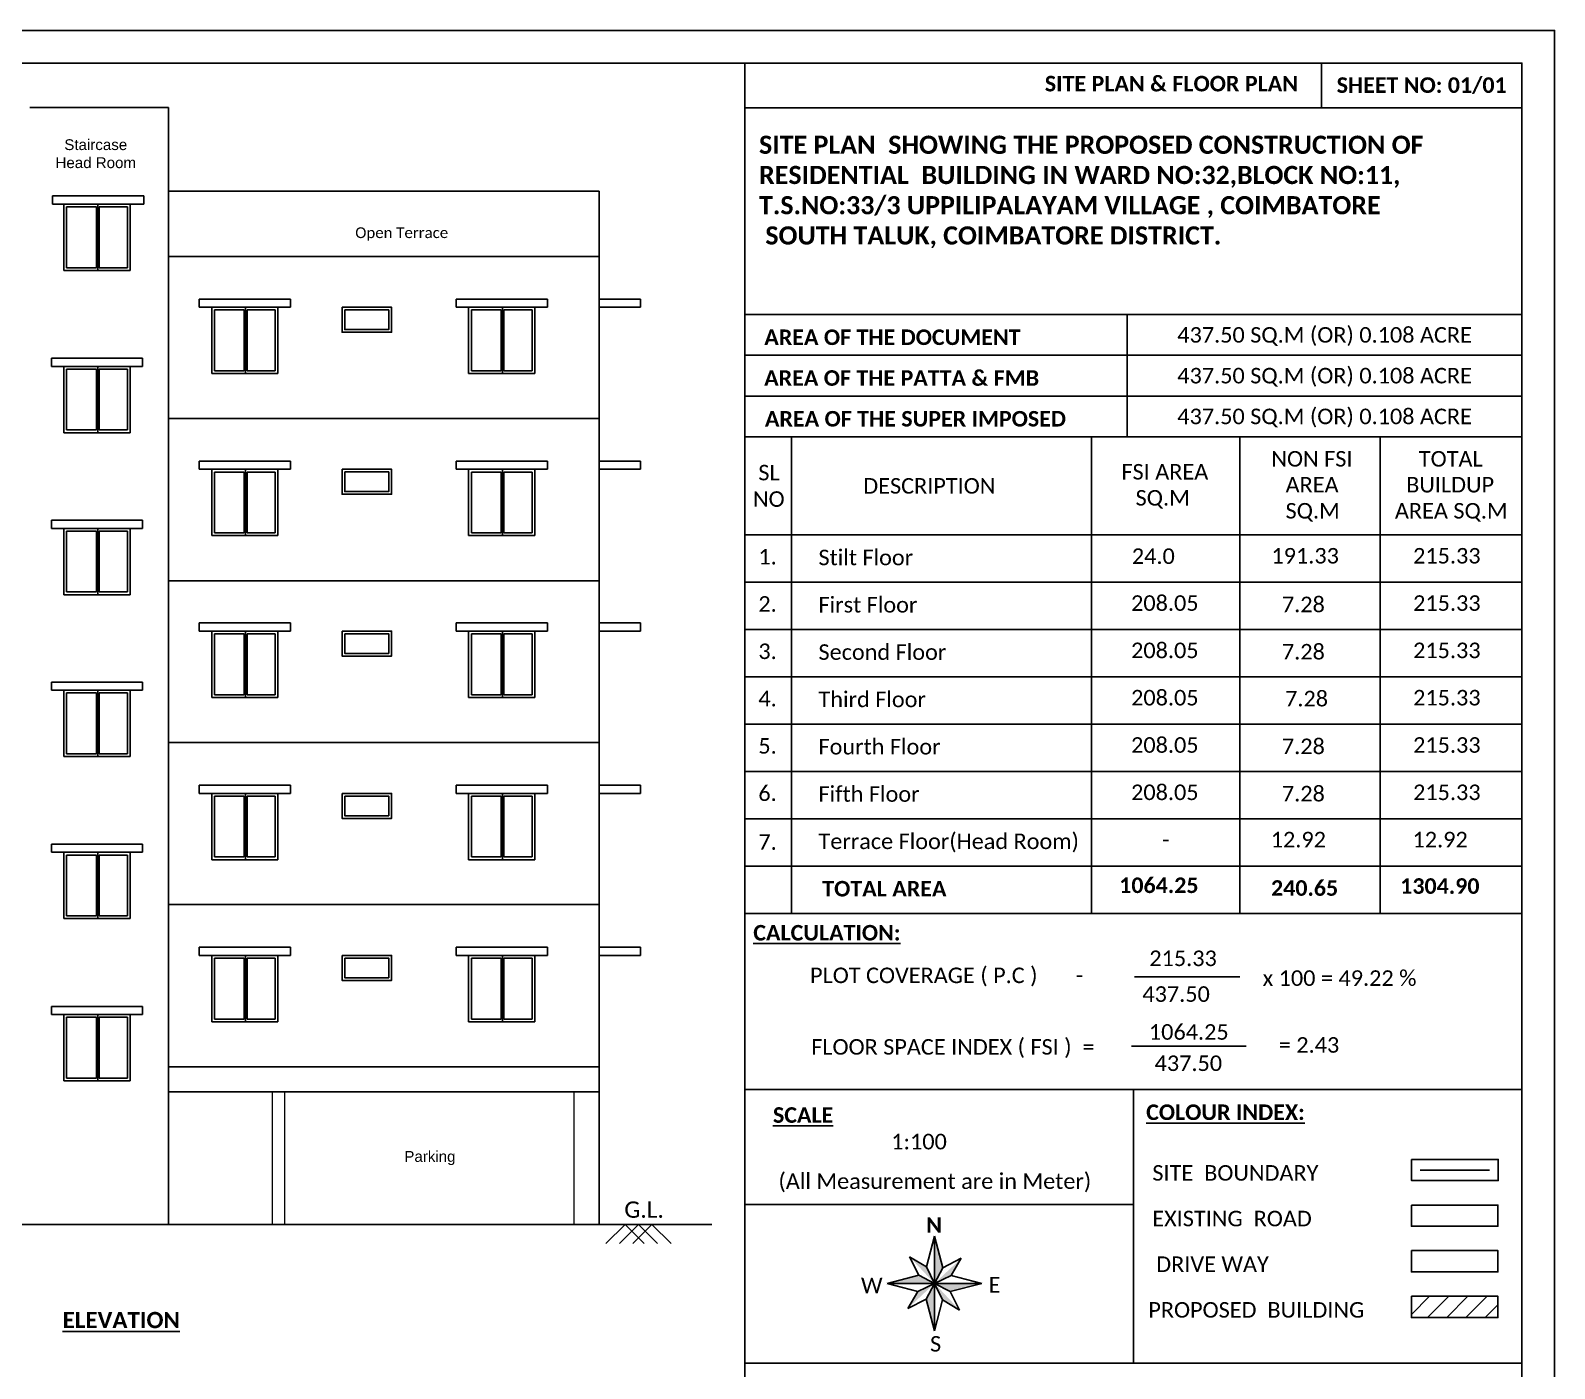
# Model space of a CAD drawing. Header units: metres. Extents: x 1549 to 1752, y 1518 to 3502.
# Drawn here: x 1724.04 to 1752.07, y 1643.08 to 1667.68 of the extents above; entities that cross this region are included whole.
import ezdxf
from ezdxf.enums import TextEntityAlignment as Align

# ---------------------------------------------------------------- set-up
doc = ezdxf.new("R2010")
doc.units = ezdxf.units.M
doc.styles.add('SLS- JOHN Calibri', font='calibri.ttf')
doc.styles.add('SLS-CalibriBold', font='calibrib.ttf')

msp = doc.modelspace()

# ---------------------------------------------------------------- hatches: boundary and pattern name
at = {"linetype": 'ByBlock'}
h = msp.add_hatch(color=256, dxfattribs=at)
h.paths.add_polyline_path([(1740.66667559, 1645.51067992), (1740.66667559, 1644.64094486), (1740.81751422, 1644.92850415)])
h.paths.add_polyline_path([(1741.15828357, 1645.10277214), (1740.66667559, 1644.64094486), (1740.97128366, 1644.78736624)])
h.paths.add_polyline_path([(1741.53641064, 1644.64094486), (1740.66667559, 1644.64094486), (1740.95423488, 1644.49010623)])
h.paths.add_polyline_path([(1740.66667559, 1644.64094486), (1740.81309697, 1644.33633678), (1741.12850286, 1644.14933687)])
h.paths.add_polyline_path([(1740.66667559, 1644.64094486), (1740.51583695, 1644.35338557), (1740.66667559, 1643.7712098)])
h.paths.add_polyline_path([(1740.66667559, 1644.64094486), (1740.36206751, 1644.49452348), (1740.1750676, 1644.17911758)])
h.paths.add_polyline_path([(1740.3791163, 1644.79178349), (1739.79694053, 1644.64094486), (1740.66667559, 1644.64094486)])
h.paths.add_polyline_path([(1740.5202542, 1644.94555294), (1740.20484831, 1645.13255284), (1740.66667559, 1644.64094486)])
h = msp.add_hatch()
h.set_pattern_fill('ANSI31', color=256, scale=0.078558)
h.set_pattern_definition([(45, (1077.1587, 1321.34952), (-0.17636807, 0.17636807), [])])
h.paths.add_polyline_path([(1751.02861512, 1644.40328641), (1749.43730597, 1644.40328641), (1749.43730597, 1644.0112826), (1751.02861512, 1644.0112826)])

# ---------------------------------------------------------------- linework, layer by layer
for p, q in [((1737.18019148, 1667.08044635), (1737.18019148, 1608.88044635)), ((1726.5742837, 1666.26442415), (1724.02261031, 1666.26442415)), ((1726.5742837, 1645.72336791), (1726.5742837, 1666.26442415)), ((1734.4958966, 1664.72336791), (1726.5742837, 1664.72336791)), ((1734.4958966, 1645.72336791), (1734.4958966, 1664.72336791)), ((1724.44233772, 1664.63715218), (1726.12153772, 1664.63715218)), ((1724.44233772, 1664.487152), (1724.44233772, 1664.63715218)), ((1724.44233772, 1664.487152), (1726.12153772, 1664.487152)), ((1724.65100749, 1664.487152), (1724.65100749, 1663.267152)), ((1724.65100749, 1664.487152), (1725.87020749, 1664.487152)), ((1724.7016452, 1664.43651429), (1724.7016452, 1663.31778971)), ((1724.7016452, 1664.43651429), (1725.25022039, 1664.43651429)), ((1725.25022039, 1664.43651429), (1725.25022039, 1663.31778971)), ((1725.27553924, 1664.487152), (1725.27553924, 1663.267152)), ((1725.30085809, 1664.43651429), (1725.30085809, 1663.31778971)), ((1725.30085809, 1664.43651429), (1725.81956978, 1664.43651429)), ((1725.81956978, 1664.43651429), (1725.81956978, 1663.31778971)), ((1725.87020749, 1664.487152), (1725.87020749, 1663.267152)), ((1726.12153772, 1664.487152), (1726.12153772, 1664.63715218)), ((1724.65100749, 1663.267152), (1725.87020749, 1663.267152)), ((1724.7016452, 1663.31778971), (1725.25022039, 1663.31778971)), ((1725.30085809, 1663.31778971), (1725.81956978, 1663.31778971)), ((1734.49585577, 1663.52336791), (1726.57424287, 1663.52336791)), ((1727.14039028, 1662.74178914), (1728.81959028, 1662.74178914)), ((1727.14039028, 1662.59178896), (1727.14039028, 1662.74178914)), ((1728.81959028, 1662.59178896), (1728.81959028, 1662.74178914)), ((1731.86656192, 1662.74178914), (1733.54576192, 1662.74178914)), ((1731.86656192, 1662.59178896), (1731.86656192, 1662.74178914)), ((1733.54576192, 1662.59178896), (1733.54576192, 1662.74178914)), ((1734.4958966, 1662.74178896), (1735.2558966, 1662.74178896)), ((1735.2558966, 1662.59178896), (1735.2558966, 1662.74178896)), ((1727.14039028, 1662.59178896), (1728.81959028, 1662.59178896)), ((1727.37039028, 1662.59178896), (1727.37039028, 1661.37178896)), ((1727.37039028, 1662.59178896), (1728.58959028, 1662.59178896)), ((1727.42102799, 1662.54115125), (1727.42102799, 1661.42242667)), ((1727.42102799, 1662.54115125), (1727.96960318, 1662.54115125)), ((1727.96960318, 1662.54115125), (1727.96960318, 1661.42242667)), ((1727.99492203, 1662.59178896), (1727.99492203, 1661.37178896)), ((1728.02024089, 1662.54115125), (1728.02024089, 1661.42242667)), ((1728.02024089, 1662.54115125), (1728.53895257, 1662.54115125)), ((1728.53895257, 1662.54115125), (1728.53895257, 1661.42242667)), ((1728.58959028, 1662.59178896), (1728.58959028, 1661.37178896)), ((1731.86656192, 1662.59178896), (1733.54576192, 1662.59178896)), ((1732.09656192, 1662.59178896), (1732.09656192, 1661.37178896)), ((1732.09656192, 1662.59178896), (1733.31576192, 1662.59178896)), ((1732.14719963, 1662.54115125), (1732.14719963, 1661.42242667)), ((1732.14719963, 1662.54115125), (1732.69577482, 1662.54115125)), ((1732.69577482, 1662.54115125), (1732.69577482, 1661.42242667)), ((1732.72109368, 1662.59178896), (1732.72109368, 1661.37178896)), ((1732.74641253, 1662.54115125), (1732.74641253, 1661.42242667)), ((1732.74641253, 1662.54115125), (1733.26512421, 1662.54115125)), ((1733.26512421, 1662.54115125), (1733.26512421, 1661.42242667)), ((1733.31576192, 1662.59178896), (1733.31576192, 1661.37178896)), ((1734.4958966, 1662.59178896), (1735.2558966, 1662.59178896)), ((1724.42100749, 1661.65451699), (1726.10020749, 1661.65451699)), ((1724.42100749, 1661.50451682), (1724.42100749, 1661.65451699)), ((1726.10020749, 1661.50451682), (1726.10020749, 1661.65451699)), ((1724.42100749, 1661.50451682), (1726.10020749, 1661.50451682)), ((1724.65100749, 1661.50451682), (1724.65100749, 1660.28451682)), ((1724.65100749, 1661.50451682), (1725.87020749, 1661.50451682)), ((1724.7016452, 1661.45387911), (1724.7016452, 1660.33515453)), ((1724.7016452, 1661.45387911), (1725.25022039, 1661.45387911)), ((1725.25022039, 1661.45387911), (1725.25022039, 1660.33515453)), ((1725.27553924, 1661.50451682), (1725.27553924, 1660.28451682)), ((1725.30085809, 1661.45387911), (1725.30085809, 1660.33515453)), ((1725.30085809, 1661.45387911), (1725.81956978, 1661.45387911)), ((1725.81956978, 1661.45387911), (1725.81956978, 1660.33515453)), ((1725.87020749, 1661.50451682), (1725.87020749, 1660.28451682)), ((1727.37039028, 1661.37178896), (1728.58959028, 1661.37178896)), ((1727.42102799, 1661.42242667), (1727.96960318, 1661.42242667)), ((1728.02024089, 1661.42242667), (1728.53895257, 1661.42242667)), ((1732.09656192, 1661.37178896), (1733.31576192, 1661.37178896)), ((1732.14719963, 1661.42242667), (1732.69577482, 1661.42242667)), ((1732.74641253, 1661.42242667), (1733.26512421, 1661.42242667)), ((1734.49593744, 1660.54336791), (1726.57432453, 1660.54336791)), ((1724.65100749, 1660.28451682), (1725.87020749, 1660.28451682)), ((1724.7016452, 1660.33515453), (1725.25022039, 1660.33515453)), ((1725.30085809, 1660.33515453), (1725.81956978, 1660.33515453)), ((1727.14039028, 1659.76178914), (1728.81959028, 1659.76178914)), ((1727.14039028, 1659.61178896), (1727.14039028, 1659.76178914)), ((1727.14039028, 1659.61178896), (1728.81959028, 1659.61178896)), ((1727.37039028, 1659.61178896), (1727.37039028, 1658.39178896)), ((1727.37039028, 1659.61178896), (1728.58959028, 1659.61178896)), ((1727.99492203, 1659.61178896), (1727.99492203, 1658.39178896)), ((1728.58959028, 1659.61178896), (1728.58959028, 1658.39178896)), ((1728.81959028, 1659.61178896), (1728.81959028, 1659.76178914)), ((1731.86656192, 1659.76178914), (1733.54576192, 1659.76178914)), ((1731.86656192, 1659.61178896), (1731.86656192, 1659.76178914)), ((1731.86656192, 1659.61178896), (1733.54576192, 1659.61178896)), ((1732.09656192, 1659.61178896), (1732.09656192, 1658.39178896)), ((1732.09656192, 1659.61178896), (1733.31576192, 1659.61178896)), ((1732.72109368, 1659.61178896), (1732.72109368, 1658.39178896)), ((1733.31576192, 1659.61178896), (1733.31576192, 1658.39178896)), ((1733.54576192, 1659.61178896), (1733.54576192, 1659.76178914)), ((1734.4958966, 1659.76178896), (1735.2558966, 1659.76178896)), ((1734.4958966, 1659.61178896), (1735.2558966, 1659.61178896)), ((1735.2558966, 1659.61178896), (1735.2558966, 1659.76178896)), ((1727.42102799, 1659.56115125), (1727.42102799, 1658.44242667)), ((1727.42102799, 1659.56115125), (1727.96960318, 1659.56115125)), ((1727.96960318, 1659.56115125), (1727.96960318, 1658.44242667)), ((1728.02024089, 1659.56115125), (1728.02024089, 1658.44242667)), ((1728.02024089, 1659.56115125), (1728.53895257, 1659.56115125)), ((1728.53895257, 1659.56115125), (1728.53895257, 1658.44242667)), ((1732.14719963, 1659.56115125), (1732.14719963, 1658.44242667)), ((1732.14719963, 1659.56115125), (1732.69577482, 1659.56115125)), ((1732.69577482, 1659.56115125), (1732.69577482, 1658.44242667)), ((1732.74641253, 1659.56115125), (1732.74641253, 1658.44242667)), ((1732.74641253, 1659.56115125), (1733.26512421, 1659.56115125)), ((1733.26512421, 1659.56115125), (1733.26512421, 1658.44242667)), ((1724.42100749, 1658.67451699), (1726.10020749, 1658.67451699)), ((1724.42100749, 1658.52451682), (1724.42100749, 1658.67451699)), ((1724.42100749, 1658.52451682), (1726.10020749, 1658.52451682)), ((1724.65100749, 1658.52451682), (1724.65100749, 1657.30451682)), ((1724.65100749, 1658.52451682), (1725.87020749, 1658.52451682)), ((1725.27553924, 1658.52451682), (1725.27553924, 1657.30451682)), ((1725.87020749, 1658.52451682), (1725.87020749, 1657.30451682)), ((1726.10020749, 1658.52451682), (1726.10020749, 1658.67451699)), ((1724.7016452, 1658.47387911), (1724.7016452, 1657.35515453)), ((1724.7016452, 1658.47387911), (1725.25022039, 1658.47387911)), ((1725.25022039, 1658.47387911), (1725.25022039, 1657.35515453)), ((1725.30085809, 1658.47387911), (1725.30085809, 1657.35515453)), ((1725.30085809, 1658.47387911), (1725.81956978, 1658.47387911)), ((1725.81956978, 1658.47387911), (1725.81956978, 1657.35515453)), ((1727.37039028, 1658.39178896), (1728.58959028, 1658.39178896)), ((1727.42102799, 1658.44242667), (1727.96960318, 1658.44242667)), ((1728.02024089, 1658.44242667), (1728.53895257, 1658.44242667)), ((1732.09656192, 1658.39178896), (1733.31576192, 1658.39178896)), ((1732.14719963, 1658.44242667), (1732.69577482, 1658.44242667)), ((1732.74641253, 1658.44242667), (1733.26512421, 1658.44242667)), ((1734.4958966, 1657.56336791), (1726.5742837, 1657.56336791)), ((1724.65100749, 1657.30451682), (1725.87020749, 1657.30451682)), ((1724.7016452, 1657.35515453), (1725.25022039, 1657.35515453)), ((1725.30085809, 1657.35515453), (1725.81956978, 1657.35515453)), ((1727.14039028, 1656.78599967), (1728.81959028, 1656.78599967)), ((1727.14039028, 1656.63599949), (1727.14039028, 1656.78599967)), ((1727.14039028, 1656.63599949), (1728.81959028, 1656.63599949)), ((1727.37039028, 1656.63599949), (1727.37039028, 1655.41599949)), ((1727.37039028, 1656.63599949), (1728.58959028, 1656.63599949)), ((1727.42102799, 1656.58536178), (1727.42102799, 1655.4666372)), ((1727.42102799, 1656.58536178), (1727.96960318, 1656.58536178)), ((1727.96960318, 1656.58536178), (1727.96960318, 1655.4666372)), ((1727.99492203, 1656.63599949), (1727.99492203, 1655.41599949)), ((1728.02024089, 1656.58536178), (1728.02024089, 1655.4666372)), ((1728.02024089, 1656.58536178), (1728.53895257, 1656.58536178)), ((1728.53895257, 1656.58536178), (1728.53895257, 1655.4666372)), ((1728.58959028, 1656.63599949), (1728.58959028, 1655.41599949)), ((1728.81959028, 1656.63599949), (1728.81959028, 1656.78599967)), ((1731.86656192, 1656.78599967), (1733.54576192, 1656.78599967)), ((1731.86656192, 1656.63599949), (1731.86656192, 1656.78599967)), ((1731.86656192, 1656.63599949), (1733.54576192, 1656.63599949)), ((1732.09656192, 1656.63599949), (1732.09656192, 1655.41599949)), ((1732.09656192, 1656.63599949), (1733.31576192, 1656.63599949)), ((1732.14719963, 1656.58536178), (1732.14719963, 1655.4666372)), ((1732.14719963, 1656.58536178), (1732.69577482, 1656.58536178)), ((1732.69577482, 1656.58536178), (1732.69577482, 1655.4666372)), ((1732.72109368, 1656.63599949), (1732.72109368, 1655.41599949)), ((1732.74641253, 1656.58536178), (1732.74641253, 1655.4666372)), ((1732.74641253, 1656.58536178), (1733.26512421, 1656.58536178)), ((1733.26512421, 1656.58536178), (1733.26512421, 1655.4666372)), ((1733.31576192, 1656.63599949), (1733.31576192, 1655.41599949)), ((1733.54576192, 1656.63599949), (1733.54576192, 1656.78599967)), ((1734.4958966, 1656.78599949), (1735.2558966, 1656.78599949)), ((1734.4958966, 1656.63599949), (1735.2558966, 1656.63599949)), ((1735.2558966, 1656.63599949), (1735.2558966, 1656.78599949)), ((1724.42100749, 1655.69872752), (1726.10020749, 1655.69872752)), ((1724.42100749, 1655.54872734), (1724.42100749, 1655.69872752)), ((1726.10020749, 1655.54872734), (1726.10020749, 1655.69872752)), ((1724.42100749, 1655.54872734), (1726.10020749, 1655.54872734)), ((1724.65100749, 1655.54872734), (1724.65100749, 1654.32872734)), ((1724.65100749, 1655.54872734), (1725.87020749, 1655.54872734)), ((1724.7016452, 1655.49808963), (1724.7016452, 1654.37936505)), ((1724.7016452, 1655.49808963), (1725.25022039, 1655.49808963)), ((1725.25022039, 1655.49808963), (1725.25022039, 1654.37936505)), ((1725.27553924, 1655.54872734), (1725.27553924, 1654.32872734)), ((1725.30085809, 1655.49808963), (1725.30085809, 1654.37936505)), ((1725.30085809, 1655.49808963), (1725.81956978, 1655.49808963)), ((1725.81956978, 1655.49808963), (1725.81956978, 1654.37936505)), ((1725.87020749, 1655.54872734), (1725.87020749, 1654.32872734)), ((1727.37039028, 1655.41599949), (1728.58959028, 1655.41599949)), ((1727.42102799, 1655.4666372), (1727.96960318, 1655.4666372)), ((1728.02024089, 1655.4666372), (1728.53895257, 1655.4666372)), ((1732.09656192, 1655.41599949), (1733.31576192, 1655.41599949)), ((1732.14719963, 1655.4666372), (1732.69577482, 1655.4666372)), ((1732.74641253, 1655.4666372), (1733.26512421, 1655.4666372)), ((1734.4958966, 1654.58757844), (1726.5742837, 1654.58757844)), ((1724.65100749, 1654.32872734), (1725.87020749, 1654.32872734)), ((1724.7016452, 1654.37936505), (1725.25022039, 1654.37936505)), ((1725.30085809, 1654.37936505), (1725.81956978, 1654.37936505)), ((1727.14039028, 1653.80178914), (1728.81959028, 1653.80178914)), ((1727.14039028, 1653.65178896), (1727.14039028, 1653.80178914)), ((1728.81959028, 1653.65178896), (1728.81959028, 1653.80178914)), ((1731.86656192, 1653.80178914), (1733.54576192, 1653.80178914)), ((1731.86656192, 1653.65178896), (1731.86656192, 1653.80178914)), ((1733.54576192, 1653.65178896), (1733.54576192, 1653.80178914)), ((1734.4958966, 1653.80178896), (1735.2558966, 1653.80178896)), ((1735.2558966, 1653.65178896), (1735.2558966, 1653.80178896)), ((1727.14039028, 1653.65178896), (1728.81959028, 1653.65178896)), ((1727.37039028, 1653.65178896), (1727.37039028, 1652.43178896)), ((1727.37039028, 1653.65178896), (1728.58959028, 1653.65178896)), ((1727.42102799, 1653.60115125), (1727.42102799, 1652.48242667)), ((1727.42102799, 1653.60115125), (1727.96960318, 1653.60115125)), ((1727.96960318, 1653.60115125), (1727.96960318, 1652.48242667)), ((1727.99492203, 1653.65178896), (1727.99492203, 1652.43178896)), ((1728.02024089, 1653.60115125), (1728.02024089, 1652.48242667)), ((1728.02024089, 1653.60115125), (1728.53895257, 1653.60115125)), ((1728.53895257, 1653.60115125), (1728.53895257, 1652.48242667)), ((1728.58959028, 1653.65178896), (1728.58959028, 1652.43178896)), ((1731.86656192, 1653.65178896), (1733.54576192, 1653.65178896)), ((1732.09656192, 1653.65178896), (1732.09656192, 1652.43178896)), ((1732.09656192, 1653.65178896), (1733.31576192, 1653.65178896)), ((1732.14719963, 1653.60115125), (1732.14719963, 1652.48242667)), ((1732.14719963, 1653.60115125), (1732.69577482, 1653.60115125)), ((1732.69577482, 1653.60115125), (1732.69577482, 1652.48242667)), ((1732.72109368, 1653.65178896), (1732.72109368, 1652.43178896)), ((1732.74641253, 1653.60115125), (1732.74641253, 1652.48242667)), ((1732.74641253, 1653.60115125), (1733.26512421, 1653.60115125)), ((1733.26512421, 1653.60115125), (1733.26512421, 1652.48242667)), ((1733.31576192, 1653.65178896), (1733.31576192, 1652.43178896)), ((1734.4958966, 1653.65178896), (1735.2558966, 1653.65178896)), ((1724.42100749, 1652.71872752), (1726.10020749, 1652.71872752)), ((1724.42100749, 1652.56872734), (1724.42100749, 1652.71872752)), ((1726.10020749, 1652.56872734), (1726.10020749, 1652.71872752)), ((1724.42100749, 1652.56872734), (1726.10020749, 1652.56872734)), ((1724.65100749, 1652.56872734), (1724.65100749, 1651.34872734)), ((1724.65100749, 1652.56872734), (1725.87020749, 1652.56872734)), ((1724.7016452, 1652.51808963), (1724.7016452, 1651.39936505)), ((1724.7016452, 1652.51808963), (1725.25022039, 1652.51808963)), ((1725.25022039, 1652.51808963), (1725.25022039, 1651.39936505)), ((1725.27553924, 1652.56872734), (1725.27553924, 1651.34872734)), ((1725.30085809, 1652.51808963), (1725.30085809, 1651.39936505)), ((1725.30085809, 1652.51808963), (1725.81956978, 1652.51808963)), ((1725.81956978, 1652.51808963), (1725.81956978, 1651.39936505)), ((1725.87020749, 1652.56872734), (1725.87020749, 1651.34872734)), ((1727.37039028, 1652.43178896), (1728.58959028, 1652.43178896)), ((1727.42102799, 1652.48242667), (1727.96960318, 1652.48242667)), ((1728.02024089, 1652.48242667), (1728.53895257, 1652.48242667)), ((1732.09656192, 1652.43178896), (1733.31576192, 1652.43178896)), ((1732.14719963, 1652.48242667), (1732.69577482, 1652.48242667)), ((1732.74641253, 1652.48242667), (1733.26512421, 1652.48242667)), ((1734.4958966, 1651.60757844), (1726.5742837, 1651.60757844)), ((1724.65100749, 1651.34872734), (1725.87020749, 1651.34872734)), ((1724.7016452, 1651.39936505), (1725.25022039, 1651.39936505)), ((1725.30085809, 1651.39936505), (1725.81956978, 1651.39936505)), ((1727.14039028, 1650.82178914), (1728.81959028, 1650.82178914)), ((1727.14039028, 1650.67178896), (1727.14039028, 1650.82178914)), ((1727.14039028, 1650.67178896), (1728.81959028, 1650.67178896)), ((1727.37039028, 1650.67178896), (1727.37039028, 1649.45178896)), ((1727.37039028, 1650.67178896), (1728.58959028, 1650.67178896)), ((1727.99492203, 1650.67178896), (1727.99492203, 1649.45178896)), ((1728.58959028, 1650.67178896), (1728.58959028, 1649.45178896)), ((1728.81959028, 1650.67178896), (1728.81959028, 1650.82178914)), ((1731.86656192, 1650.82178914), (1733.54576192, 1650.82178914)), ((1731.86656192, 1650.67178896), (1731.86656192, 1650.82178914)), ((1731.86656192, 1650.67178896), (1733.54576192, 1650.67178896)), ((1732.09656192, 1650.67178896), (1732.09656192, 1649.45178896)), ((1732.09656192, 1650.67178896), (1733.31576192, 1650.67178896)), ((1732.72109368, 1650.67178896), (1732.72109368, 1649.45178896)), ((1733.31576192, 1650.67178896), (1733.31576192, 1649.45178896)), ((1733.54576192, 1650.67178896), (1733.54576192, 1650.82178914)), ((1734.4958966, 1650.82178896), (1735.2558966, 1650.82178896)), ((1734.4958966, 1650.67178896), (1735.2558966, 1650.67178896)), ((1735.2558966, 1650.67178896), (1735.2558966, 1650.82178896)), ((1727.42102799, 1650.62115125), (1727.42102799, 1649.50242667)), ((1727.42102799, 1650.62115125), (1727.96960318, 1650.62115125)), ((1727.96960318, 1650.62115125), (1727.96960318, 1649.50242667)), ((1728.02024089, 1650.62115125), (1728.02024089, 1649.50242667)), ((1728.02024089, 1650.62115125), (1728.53895257, 1650.62115125)), ((1728.53895257, 1650.62115125), (1728.53895257, 1649.50242667)), ((1732.14719963, 1650.62115125), (1732.14719963, 1649.50242667)), ((1732.14719963, 1650.62115125), (1732.69577482, 1650.62115125)), ((1732.69577482, 1650.62115125), (1732.69577482, 1649.50242667)), ((1732.74641253, 1650.62115125), (1732.74641253, 1649.50242667)), ((1732.74641253, 1650.62115125), (1733.26512421, 1650.62115125)), ((1733.26512421, 1650.62115125), (1733.26512421, 1649.50242667)), ((1724.42100749, 1649.73451699), (1726.10020749, 1649.73451699)), ((1724.42100749, 1649.58451682), (1724.42100749, 1649.73451699)), ((1724.42100749, 1649.58451682), (1726.10020749, 1649.58451682)), ((1724.65100749, 1649.58451682), (1724.65100749, 1648.36451682)), ((1724.65100749, 1649.58451682), (1725.87020749, 1649.58451682)), ((1724.7016452, 1649.53387911), (1724.7016452, 1648.41515453)), ((1724.7016452, 1649.53387911), (1725.25022039, 1649.53387911)), ((1725.25022039, 1649.53387911), (1725.25022039, 1648.41515453)), ((1725.27553924, 1649.58451682), (1725.27553924, 1648.36451682)), ((1725.30085809, 1649.53387911), (1725.30085809, 1648.41515453)), ((1725.30085809, 1649.53387911), (1725.81956978, 1649.53387911)), ((1725.81956978, 1649.53387911), (1725.81956978, 1648.41515453)), ((1725.87020749, 1649.58451682), (1725.87020749, 1648.36451682)), ((1726.10020749, 1649.58451682), (1726.10020749, 1649.73451699)), ((1727.37039028, 1649.45178896), (1728.58959028, 1649.45178896)), ((1727.42102799, 1649.50242667), (1727.96960318, 1649.50242667)), ((1728.02024089, 1649.50242667), (1728.53895257, 1649.50242667)), ((1732.09656192, 1649.45178896), (1733.31576192, 1649.45178896)), ((1732.14719963, 1649.50242667), (1732.69577482, 1649.50242667)), ((1732.74641253, 1649.50242667), (1733.26512421, 1649.50242667)), ((1744.28961888, 1649.00455772), (1746.39719158, 1649.00455772)), ((1724.7016452, 1648.41515453), (1725.25022039, 1648.41515453)), ((1725.30085809, 1648.41515453), (1725.81956978, 1648.41515453)), ((1734.4958966, 1648.62336791), (1726.5742837, 1648.62336791)), ((1724.65100749, 1648.36451682), (1725.87020749, 1648.36451682)), ((1734.4958966, 1648.16078896), (1726.5742837, 1648.16078896)), ((1736.56739939, 1645.72336791), (1712.65154512, 1645.72336791))]:
    msp.add_line(p, q)
at = {"lineweight": 25}
for p, q in [((1747.78436848, 1666.25722065), (1747.78436848, 1667.08044635)), ((1751.47109843, 1666.25722065), (1737.18019148, 1666.25722065)), ((1737.18019148, 1648.20952056), (1751.47109843, 1648.20952056)), ((1750.87548076, 1646.72622728), (1749.60243344, 1646.72622728)), ((1737.18019148, 1646.0926068), (1744.32564496, 1646.0926068)), ((1737.18019148, 1643.17163501), (1751.45765616, 1643.17163501))]:
    msp.add_line(p, q, dxfattribs=at)
at = {"linetype": 'ByBlock'}
for p, q in [((1737.18019148, 1662.45774618), (1751.47109843, 1662.45774618)), ((1744.2117447, 1662.45774618), (1744.2117447, 1660.20921244)), ((1737.18019148, 1661.70823493), (1751.47109843, 1661.70823493)), ((1737.18019148, 1660.95872368), (1751.47109843, 1660.95872368)), ((1737.18019148, 1660.20921244), (1751.47109843, 1660.20921244)), ((1738.03593024, 1651.44507504), (1738.03593024, 1660.20921244)), ((1743.55108874, 1651.44507504), (1743.55108874, 1660.20921244)), ((1746.28369828, 1651.44507504), (1746.28369828, 1660.20921244)), ((1748.86498575, 1660.20921244), (1748.86498576, 1651.44507504)), ((1737.18019148, 1658.40429497), (1751.47109843, 1658.40429497)), ((1737.18019148, 1657.53439248), (1751.47109843, 1657.53439248)), ((1737.18019148, 1656.66448999), (1751.47109843, 1656.66448999)), ((1737.18019148, 1655.7945875), (1751.47109843, 1655.7945875)), ((1737.18019148, 1654.924685), (1751.47109843, 1654.924685)), ((1737.18019148, 1654.05478251), (1751.47109843, 1654.05478251)), ((1737.18019148, 1653.18488002), (1751.47109843, 1653.18488002)), ((1737.18019148, 1652.31497753), (1751.47109843, 1652.31497753)), ((1737.18019148, 1651.44507504), (1751.47109843, 1651.44507504))]:
    msp.add_line(p, q, dxfattribs=at)
at = {"lineweight": -2}
msp.add_line((1744.34342287, 1650.28033591), (1746.28420216, 1650.28033591), dxfattribs=at)
at = {"lineweight": 13}
for p, q in [((1728.48875611, 1645.72336791), (1728.48875611, 1648.16078896)), ((1728.71875611, 1645.72336791), (1728.71875611, 1648.16078896)), ((1734.03888047, 1645.72336791), (1734.03888047, 1648.16078896))]:
    msp.add_line(p, q, dxfattribs=at)
for points in [[(1667.97109843, 1608.28044635), (1752.07109843, 1608.28044635), (1752.07109843, 1667.68044635), (1667.97109843, 1667.68044635)], [(1668.57109843, 1608.88044635), (1751.47109843, 1608.88044635), (1751.47109843, 1667.08044635), (1668.57109843, 1667.08044635)], [(1729.76817712, 1659.61178896), (1730.67817712, 1659.61178896), (1730.67817712, 1659.15178896), (1729.76817712, 1659.15178896)], [(1729.81817712, 1659.56178896), (1730.62817712, 1659.56178896), (1730.62817712, 1659.20178896), (1729.81817712, 1659.20178896)], [(1729.76817712, 1656.63599949), (1730.67817712, 1656.63599949), (1730.67817712, 1656.17599949), (1729.76817712, 1656.17599949)], [(1729.81817712, 1656.58599949), (1730.62817712, 1656.58599949), (1730.62817712, 1656.22599949), (1729.81817712, 1656.22599949)], [(1729.76817712, 1653.65178896), (1730.67817712, 1653.65178896), (1730.67817712, 1653.19178896), (1729.76817712, 1653.19178896)], [(1729.81817712, 1653.60178896), (1730.62817712, 1653.60178896), (1730.62817712, 1653.24178896), (1729.81817712, 1653.24178896)], [(1729.76817712, 1650.67178896), (1730.67817712, 1650.67178896), (1730.67817712, 1650.21178896), (1729.76817712, 1650.21178896)], [(1729.81817712, 1650.62178896), (1730.62817712, 1650.62178896), (1730.62817712, 1650.26178896), (1729.81817712, 1650.26178896)], [(1749.44330253, 1646.92222918), (1751.03461167, 1646.92222918), (1751.03461167, 1646.53022538), (1749.44330253, 1646.53022538)], [(1749.43730597, 1646.08258159), (1751.02861512, 1646.08258159), (1751.02861512, 1645.69057778), (1749.43730597, 1645.69057778)], [(1749.43730597, 1645.242934), (1751.02861512, 1645.242934), (1751.02861512, 1644.85093019), (1749.43730597, 1644.85093019)], [(1749.43730597, 1644.40328641), (1751.02861512, 1644.40328641), (1751.02861512, 1644.0112826), (1749.43730597, 1644.0112826)]]:
    msp.add_lwpolyline(points, close=True)
at = {"elevation": 0}
for points in [[(1729.76817712, 1662.59178896), (1730.67817712, 1662.59178896), (1730.67817712, 1662.13178896), (1729.76817712, 1662.13178896)], [(1729.81817712, 1662.54178896), (1730.62817712, 1662.54178896), (1730.62817712, 1662.18178896), (1729.81817712, 1662.18178896)]]:
    msp.add_lwpolyline(points, close=True, dxfattribs=at)
at = {"lineweight": 25}
msp.add_lwpolyline([(1744.32564496, 1648.20952056), (1744.32564496, 1643.17163501)], dxfattribs=at)
for points in [[(1735.32417079, 1645.37230189), (1734.97310477, 1645.72336791), (1734.62203875, 1645.37230189)], [(1735.57241196, 1645.37230189), (1735.22134593, 1645.72336791), (1734.87027991, 1645.37230189)], [(1735.82065312, 1645.37230189), (1735.4695871, 1645.72336791), (1735.11852108, 1645.37230189)]]:
    msp.add_lwpolyline(points)
at = {"linetype": 'ByBlock'}
for points in [[(1740.66667559, 1645.51067992), (1740.5202542, 1644.94555294)], [(1740.66667559, 1645.51067992), (1740.66667559, 1643.7712098)], [(1740.66667559, 1645.51067992), (1740.81751422, 1644.92850415)], [(1740.20484831, 1645.13255284), (1740.3791163, 1644.79178349)], [(1740.20484831, 1645.13255284), (1740.5202542, 1644.94555294)], [(1741.15828357, 1645.10277214), (1740.81751422, 1644.92850415)], [(1741.15828357, 1645.10277214), (1740.97128366, 1644.78736624)], [(1739.79694053, 1644.64094486), (1740.3791163, 1644.79178349)], [(1740.3791163, 1644.79178349), (1740.66667559, 1644.64094486)], [(1740.5202542, 1644.94555294), (1740.66667559, 1644.64094486)], [(1740.81751422, 1644.92850415), (1740.66667559, 1644.64094486)], [(1740.97128366, 1644.78736624), (1740.66667559, 1644.64094486)], [(1741.53641064, 1644.64094486), (1740.97128366, 1644.78736624)], [(1741.53641064, 1644.64094486), (1739.79694053, 1644.64094486)], [(1739.79694053, 1644.64094486), (1740.36206751, 1644.49452348)], [(1740.1750676, 1644.17911758), (1740.36206751, 1644.49452348)], [(1740.36206751, 1644.49452348), (1740.66667559, 1644.64094486)], [(1740.66667559, 1644.64094486), (1740.51583695, 1644.35338557)], [(1740.66667559, 1644.64094486), (1740.81309697, 1644.33633678)], [(1740.66667559, 1644.64094486), (1740.95423488, 1644.49010623)], [(1741.53641064, 1644.64094486), (1740.95423488, 1644.49010623)], [(1741.12850286, 1644.14933687), (1740.95423488, 1644.49010623)], [(1740.1750676, 1644.17911758), (1740.51583695, 1644.35338557)], [(1740.66667559, 1643.7712098), (1740.51583695, 1644.35338557)], [(1740.66667559, 1643.7712098), (1740.81309697, 1644.33633678)], [(1741.12850286, 1644.14933687), (1740.81309697, 1644.33633678)]]:
    msp.add_lwpolyline(points, dxfattribs=at)

# ---------------------------------------------------------------- texts
for s, height, style, p in [('SITE PLAN & FLOOR PLAN', 0.2858181391, 'SLS-CalibriBold', (1745.02435759, 1666.70320779)), ('SHEET NO: 01/01', 0.2858181391, 'SLS-CalibriBold', (1749.62773346, 1666.67631952)), ('AREA OF THE DOCUMENT', 0.2858181391, 'SLS-CalibriBold', (1739.89195614, 1662.03959088)), ('437.50 SQ.M (OR) 0.108 ACRE', 0.2858181391, 'SLS- JOHN Calibri', (1747.84142157, 1662.08299056)), ('AREA OF THE PATTA & FMB', 0.2858181391, 'SLS-CalibriBold', (1740.06175495, 1661.29007963)), ('437.50 SQ.M (OR) 0.108 ACRE', 0.2858181391, 'SLS- JOHN Calibri', (1747.84142157, 1661.33347931)), ('437.50 SQ.M (OR) 0.108 ACRE', 0.2858181391, 'SLS- JOHN Calibri', (1747.84142157, 1660.58396806)), ('AREA OF THE SUPER IMPOSED', 0.2858181391, 'SLS-CalibriBold', (1740.31589629, 1660.54056838)), ('DESCRIPTION', 0.2858181391, 'SLS- JOHN Calibri', (1740.57143209, 1659.3067537)), ('1.', 0.285818139, 'SLS- JOHN Calibri', (1737.59507154, 1658.00484015)), ('2.', 0.285818139, 'SLS- JOHN Calibri', (1737.59507154, 1657.13493766)), ('3.', 0.285818139, 'SLS- JOHN Calibri', (1737.59507154, 1656.26503517)), ('4.', 0.285818139, 'SLS- JOHN Calibri', (1737.59507154, 1655.39513268)), ('5.', 0.285818139, 'SLS- JOHN Calibri', (1737.59507154, 1654.52523019)), ('6.', 0.285818139, 'SLS- JOHN Calibri', (1737.59507154, 1653.6553277)), ('7.', 0.285818139, 'SLS- JOHN Calibri', (1737.59507154, 1652.7577181)), ('TOTAL AREA', 0.285818139, 'SLS-CalibriBold', (1739.74444124, 1651.89927864)), ('1064.25', 0.285818139, 'SLS- JOHN Calibri', (1745.34340523, 1649.26460471)), ('= 2.43', 0.285818139, 'SLS- JOHN Calibri', (1747.55469658, 1649.02608122)), ('437.50', 0.285818139, 'SLS- JOHN Calibri', (1745.33550277, 1648.68952487)), ('(All Measurement are in Meter)', 0.2858181391, 'SLS- JOHN Calibri', (1740.67197102, 1646.52102132))]:
    msp.add_text(s, height=height, dxfattribs=dict(style=style)).set_placement(p, align=Align.MIDDLE_CENTER)
for s, height, style, p in [('NON FSI', 0.285818139, 'SLS- JOHN Calibri', (1746.86271052, 1659.66120481)), ('TOTAL', 0.285818139, 'SLS- JOHN Calibri', (1749.57496945, 1659.66120484)), ('SL', 0.285818139, 'SLS- JOHN Calibri', (1737.42540511, 1659.40756922)), (' FSI AREA', 0.285818139, 'SLS- JOHN Calibri', (1744.00395866, 1659.42302303)), ('AREA', 0.285818139, 'SLS- JOHN Calibri', (1747.12423412, 1659.18484127)), ('BUILDUP', 0.285818139, 'SLS- JOHN Calibri', (1749.34158795, 1659.18484127)), ('NO', 0.285818139, 'SLS- JOHN Calibri', (1737.32701771, 1658.92143921)), ('SQ.M', 0.285818139, 'SLS- JOHN Calibri', (1744.36507888, 1658.94380131)), ('SQ.M', 0.285818139, 'SLS- JOHN Calibri', (1747.1237944, 1658.70561953)), ('AREA SQ.M', 0.285818139, 'SLS- JOHN Calibri', (1749.13524924, 1658.70561953)), ('Stilt Floor ', 0.2858181391, 'SLS- JOHN Calibri', (1738.53228324, 1657.84719362)), ('First Floor', 0.2858181391, 'SLS- JOHN Calibri', (1738.53228324, 1656.97729113)), ('Second Floor', 0.2858181391, 'SLS- JOHN Calibri', (1738.53228324, 1656.10738864)), ('Third Floor', 0.2858181391, 'SLS- JOHN Calibri', (1738.53228324, 1655.23748615)), ('Fourth Floor', 0.2858181391, 'SLS- JOHN Calibri', (1738.53228324, 1654.36758366)), ('Fifth Floor', 0.2858181391, 'SLS- JOHN Calibri', (1738.53228324, 1653.49768117)), ('Terrace Floor(Head Room)', 0.2858181391, 'SLS- JOHN Calibri', (1738.53228324, 1652.62777868)), ('%%UCALCULATION:', 0.2858181391, 'SLS-CalibriBold', (1737.33310925, 1650.94651059)), ('215.33', 0.285818139, 'SLS- JOHN Calibri', (1744.61758264, 1650.47610926)), ('PLOT COVERAGE ( P.C )       -', 0.2858181391, 'SLS- JOHN Calibri', (1738.37720282, 1650.16280282)), ('x 100 = 49.22 %%%', 0.2858181391, 'SLS- JOHN Calibri', (1746.70286499, 1650.11242096)), ('437.50', 0.285818139, 'SLS- JOHN Calibri', (1744.4890557, 1649.81866504)), ('FLOOR SPACE INDEX ( FSI )  =', 0.2858181391, 'SLS- JOHN Calibri', (1738.39857398, 1648.84716887)), ('%%USCALE', 0.285818139, 'SLS-CalibriBold', (1737.69482018, 1647.59442345)), ('%%UCOLOUR INDEX:', 0.2858181391, 'SLS-CalibriBold', (1744.55986722, 1647.64579824)), ('G.L.', 0.3, 'SLS- JOHN Calibri', (1734.96053753, 1645.84766153))]:
    msp.add_text(s, height=height, dxfattribs=dict(style=style)).set_placement(p)
for s, height, style, p in [('24.0', 0.285818139, 'SLS- JOHN Calibri', (1745.08655733, 1658.01378872)), ('191.33', 0.285818139, 'SLS- JOHN Calibri', (1748.10483703, 1658.02121491)), ('215.33', 0.285818139, 'SLS- JOHN Calibri', (1750.71094971, 1658.02121491)), ('208.05', 0.285818139, 'SLS- JOHN Calibri', (1745.52354955, 1657.15131242)), ('7.28', 0.285818139, 'SLS- JOHN Calibri', (1747.84621347, 1657.12669549)), ('215.33', 0.285818139, 'SLS- JOHN Calibri', (1750.71094971, 1657.15131242)), ('208.05', 0.285818139, 'SLS- JOHN Calibri', (1745.52354955, 1656.28140993)), ('7.28', 0.285818139, 'SLS- JOHN Calibri', (1747.84621347, 1656.256793)), ('215.33', 0.285818139, 'SLS- JOHN Calibri', (1750.71094971, 1656.28140993)), ('208.05', 0.285818139, 'SLS- JOHN Calibri', (1745.52354955, 1655.41150744)), ('7.28', 0.285818139, 'SLS- JOHN Calibri', (1747.90498087, 1655.39461052)), ('215.33', 0.285818139, 'SLS- JOHN Calibri', (1750.71094971, 1655.41150744)), ('208.05', 0.285818139, 'SLS- JOHN Calibri', (1745.52354955, 1654.54160495)), ('7.28', 0.285818139, 'SLS- JOHN Calibri', (1747.84621347, 1654.51698802)), ('215.33', 0.285818139, 'SLS- JOHN Calibri', (1750.71094971, 1654.54160495)), ('208.05', 0.285818139, 'SLS- JOHN Calibri', (1745.52354955, 1653.67170246)), ('7.28', 0.285818139, 'SLS- JOHN Calibri', (1747.84621347, 1653.64708553)), ('215.33', 0.285818139, 'SLS- JOHN Calibri', (1750.71094971, 1653.67170246)), ('12.92', 0.285818139, 'SLS- JOHN Calibri', (1747.86668099, 1652.80164042)), ('12.92', 0.285818139, 'SLS- JOHN Calibri', (1750.47482744, 1652.80179997)), ('-', 0.28581814, 'SLS- JOHN Calibri', (1744.99158552, 1652.80179997)), ('1064.25', 0.285818139, 'SLS-CalibriBold', (1745.52246943, 1651.96193215)), ('240.65', 0.285818139, 'SLS-CalibriBold', (1748.09139182, 1651.91190448)), ('1304.90', 0.285818139, 'SLS-CalibriBold', (1750.69113032, 1651.94792818))]:
    msp.add_text(s, height=height, dxfattribs=dict(style=style)).set_placement(p, align=Align.MIDDLE_RIGHT)
at = {"style": 'SLS- JOHN Calibri'}
for s, height, p in [('1:100', 0.285818139, (1740.38177899, 1647.10542577)), ('SITE  BOUNDARY ', 0.2858181391, (1746.25108237, 1646.53022538)), ('EXISTING  ROAD', 0.2858181391, (1746.13917358, 1645.69057778)), ('DRIVE WAY', 0.285818139, (1745.78018505, 1644.85093019)), ('PROPOSED  BUILDING', 0.2858181391, (1746.58682325, 1644.0112826))]:
    msp.add_text(s, height=height, dxfattribs=at).set_placement(p, align=Align.CENTER)
for s, style, p in [('N', 'SLS-CalibriBold', (1740.65801315, 1645.48542367)), ('E', 'SLS- JOHN Calibri', (1741.771232, 1644.38582898)), ('W', 'SLS- JOHN Calibri', (1739.5125001, 1644.37229144)), ('S', 'SLS- JOHN Calibri', (1740.68661485, 1643.3008965))]:
    msp.add_text(s, height=0.28581814, dxfattribs=dict(style=style)).set_placement(p, align=Align.BOTTOM_CENTER)
at = {"char_height": 0.1987026648, "attachment_point": 5, "style": 'SLS- JOHN Calibri'}
for s, width, insert in [('{\\fArial|b0|i0|c0|p34;Staircase\\PHead Room}', 1.6934786487, (1725.23800821, 1665.41393973)), ('{\\fArial|b0|i0|c0|p34;Parking}', 4.0190259146, (1731.38473217, 1646.94571301))]:
    msp.add_mtext_dynamic_manual_height_columns(s, width=width, gutter_width=24.30725074, heights=[0], dxfattribs=dict(at, insert=insert))
for s, insert, char_height, width, attachment_point, style in [('\\A1;SITE PLAN  SHOWING THE PROPOSED CONSTRUCTION OF \\PRESIDENTIAL  BUILDING IN WARD NO:32,BLOCK NO:11,{\\H1.85785x; }\\PT.S.NO:33/3 UPPILIPALAYAM VILLAGE , COIMBATORE{\\H1.70267x; }\\P SOUTH TALUK, COIMBATORE DISTRICT.{\\H1.73805x; }', (1737.43850029, 1665.74616164), 0.3334544957, 14.8858708536, 1, 'SLS-CalibriBold'), ('Open Terrace', (1730.86544729, 1663.93740684), 0.1987026648, 4.0190259146, 5, 'SLS- JOHN Calibri'), ('{\\LELEVATION}', (1725.70731071, 1643.96589051), 0.2980539972, 10.5084261044, 5, 'SLS-CalibriBold')]:
    msp.add_mtext(s, dxfattribs=dict(insert=insert, char_height=char_height, width=width, attachment_point=attachment_point, style=style))

doc.saveas('drawing.dxf')
